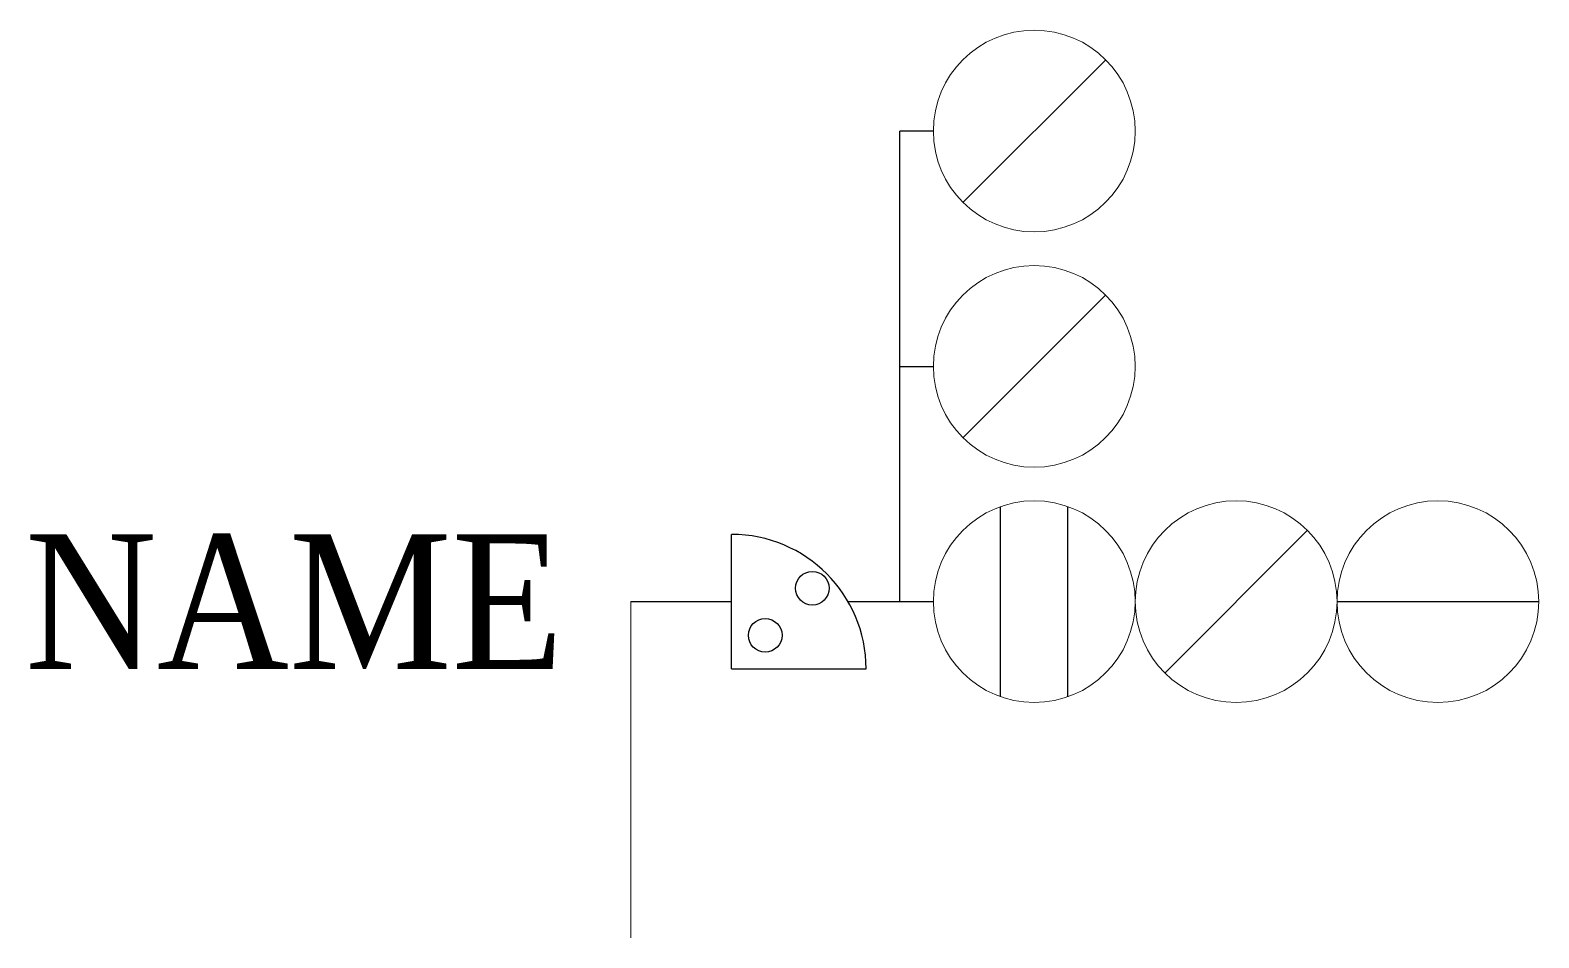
# Model space of a CAD drawing. Header units: millimetres. Extents: x -8.9 to 13.5, y 0 to 13.5.
import ezdxf
from ezdxf.enums import TextEntityAlignment as Align

# ---------------------------------------------------------------- set-up
doc = ezdxf.new("R2010")
doc.units = ezdxf.units.MM
doc.styles.add('CHINESE', font='TIMES.TTF', dxfattribs={"width": 0.9})

msp = doc.modelspace()

# ---------------------------------------------------------------- linework, layer by layer
at = {"color": 2, "linetype": 'Continuous'}
for p, q in [((4.939, 10.939), (7.061, 13.061)), ((4.939, 7.439), (7.061, 9.561)), ((7.939, 3.939), (10.061, 6.061))]:
    msp.add_line(p, q, dxfattribs=at)
at = {"color": 0, "linetype": 'Continuous'}
for p, q in [((4, 5), (4, 12)), ((4.5, 12), (4, 12)), ((4, 8.5), (4.5, 8.5)), ((1.5, 4), (1.5, 6)), ((0, 5), (1.5, 5)), ((3.232, 5), (4.5, 5)), ((1.5, 4), (3.5, 4))]:
    msp.add_line(p, q, dxfattribs=at)
at = {"color": 1, "linetype": 'Continuous'}
for p, q in [((5.5, 3.586), (5.5, 6.414)), ((6.5, 3.586), (6.5, 6.414))]:
    msp.add_line(p, q, dxfattribs=at)
at = {"color": 0, "lineweight": 0}
msp.add_line((0, 0), (0, 5), dxfattribs=at)
at = {"color": 3, "linetype": 'Continuous'}
msp.add_line((10.5, 5), (13.5, 5), dxfattribs=at)
at = {"color": 2, "lineweight": 0}
for centre in [(6, 12), (6, 8.5), (9, 5)]:
    msp.add_circle(centre, 1.5, dxfattribs=at)
at = {"color": 1, "lineweight": 0}
msp.add_circle((6, 5), 1.5, dxfattribs=at)
at = {"color": 3, "lineweight": 0}
msp.add_circle((12, 5), 1.5, dxfattribs=at)
at = {"color": 0, "linetype": 'Continuous'}
for centre in [(2.7, 5.2), (2, 4.5)]:
    msp.add_circle(centre, 0.25, dxfattribs=at)
msp.add_arc((1.5, 4), 2, 0, 90, dxfattribs=at)

# ---------------------------------------------------------------- texts
at = {"style": 'CHINESE', "width": 0.9}
msp.add_attdef('NAME', text='NAME', height=2, dxfattribs=at).set_placement((-1, 4), align=Align.RIGHT)

doc.saveas('drawing.dxf')
